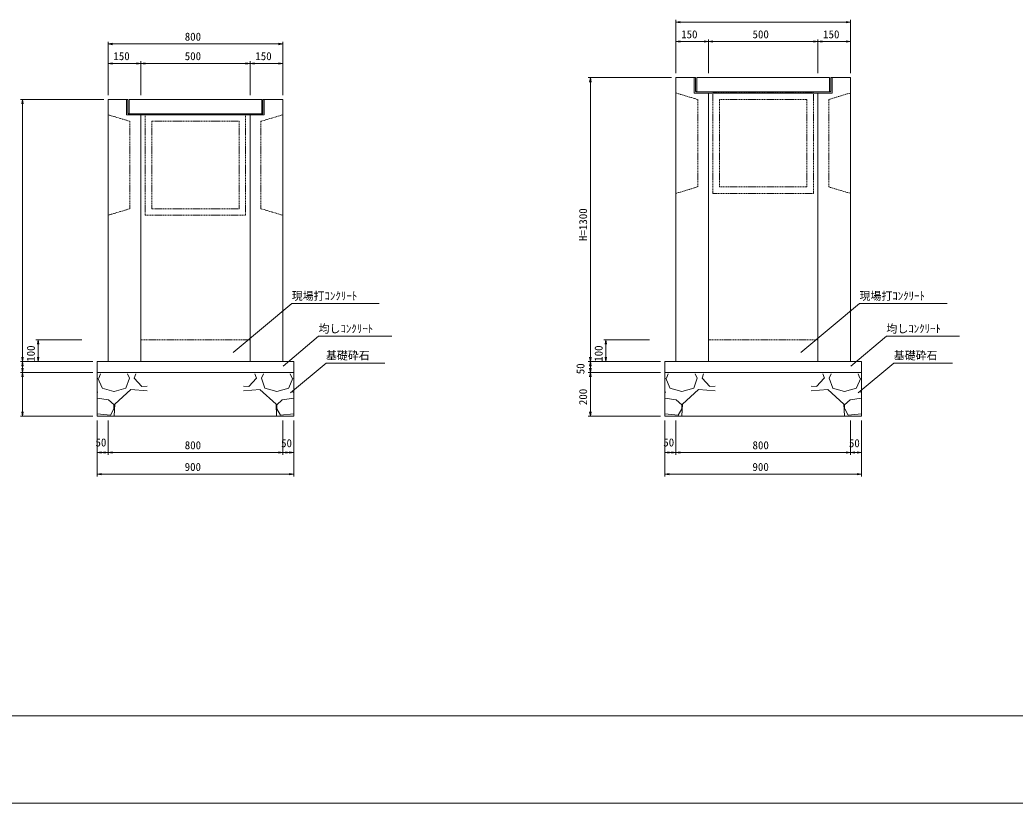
# Model space of a CAD drawing. Units: millimetres on the paper. Extents: x 0 to 841, y 0 to 594.
# Drawn here: x 192.6 to 420.5, y 0 to 179.2 of the extents above; entities that cross this region are included whole.
import ezdxf
from ezdxf.enums import TextEntityAlignment as Align

# ---------------------------------------------------------------- set-up
doc = ezdxf.new("R2010")
doc.units = ezdxf.units.MM
doc.linetypes.add('USER1', pattern=[0.375, 0.25, -0.125])
for name, color, linetype, lineweight in [('D-STR-DIM（寸法）', 7, 'Continuous', 18), ('D-STR-HTXT（旗揚げ）', 7, 'Continuous', 18), ('D-STR-STR1（構造物）', 4, 'Continuous', 18), ('D-STR-STRn（構造物）', 7, 'Continuous', 18), ('D-STR（構造物外形線）', 1, 'Continuous', 18), ('D-TTL(外枠）', 2, 'Continuous', 18), ('DEFPOINTS_2', 8, 'Continuous', 18)]:
    doc.layers.add(name, color=color, linetype=linetype, lineweight=lineweight)
doc.layers.add('D-STR-TXT（文字）', color=7, linetype='Continuous')
doc.styles.add('ＭＳ ゴシック', font='')
doc.styles.get('ＭＳ ゴシック').set_extended_font_data('MS Gothic')

msp = doc.modelspace()

# ---------------------------------------------------------------- linework, layer by layer
at = {"layer": 'D-STR-DIM（寸法）'}
for p, q in [((342.823, 167.024), (342.823, 179.233)), ((342.823, 178.733), (343.823, 178.9)), ((343.823, 178.566), (342.823, 178.733)), ((342.823, 178.733), (343.823, 178.733)), ((343.823, 178.733), (381.823, 178.733)), ((381.823, 178.9), (382.823, 178.733)), ((382.823, 178.733), (381.823, 178.566)), ((382.823, 178.733), (381.823, 178.733)), ((382.823, 167.024), (382.823, 179.233)), ((212.823, 162.024), (212.823, 174.233)), ((212.823, 173.733), (213.823, 173.9)), ((213.823, 173.566), (212.823, 173.733)), ((212.823, 173.733), (213.823, 173.733)), ((213.823, 173.733), (251.823, 173.733)), ((251.823, 173.9), (252.823, 173.733)), ((252.823, 173.733), (251.823, 173.566)), ((252.823, 173.733), (251.823, 173.733)), ((252.823, 162.024), (252.823, 174.233)), ((342.823, 167.024), (342.823, 174.774)), ((342.823, 174.274), (343.823, 174.441)), ((343.823, 174.107), (342.823, 174.274)), ((342.823, 174.274), (343.823, 174.274)), ((343.823, 174.274), (349.323, 174.274)), ((349.323, 174.441), (350.323, 174.274)), ((350.323, 174.274), (349.323, 174.107)), ((350.323, 174.274), (349.323, 174.274)), ((350.323, 167.024), (350.323, 174.774)), ((350.323, 167.024), (350.323, 174.774)), ((350.323, 174.274), (351.323, 174.441)), ((351.323, 174.107), (350.323, 174.274)), ((350.323, 174.274), (351.323, 174.274)), ((351.323, 174.274), (374.323, 174.274)), ((374.323, 174.441), (375.323, 174.274)), ((375.323, 174.274), (374.323, 174.107)), ((375.323, 174.274), (374.323, 174.274)), ((375.323, 167.024), (375.323, 174.774)), ((375.323, 167.024), (375.323, 174.774)), ((375.323, 174.274), (376.323, 174.441)), ((376.323, 174.107), (375.323, 174.274)), ((375.323, 174.274), (376.323, 174.274)), ((376.323, 174.274), (381.823, 174.274)), ((381.823, 174.441), (382.823, 174.274)), ((382.823, 174.274), (381.823, 174.107)), ((382.823, 174.274), (381.823, 174.274)), ((382.823, 167.024), (382.823, 174.774)), ((212.823, 162.024), (212.823, 169.774)), ((212.823, 169.274), (213.823, 169.441)), ((213.823, 169.107), (212.823, 169.274)), ((212.823, 169.274), (213.823, 169.274)), ((213.823, 169.274), (219.323, 169.274)), ((219.323, 169.441), (220.323, 169.274)), ((220.323, 169.274), (219.323, 169.107)), ((220.323, 169.274), (219.323, 169.274)), ((220.323, 162.024), (220.323, 169.774)), ((220.323, 162.024), (220.323, 169.774)), ((220.323, 169.274), (221.323, 169.441)), ((221.323, 169.107), (220.323, 169.274)), ((220.323, 169.274), (221.323, 169.274)), ((221.323, 169.274), (244.323, 169.274)), ((244.323, 169.441), (245.323, 169.274)), ((245.323, 169.274), (244.323, 169.107)), ((245.323, 169.274), (244.323, 169.274)), ((245.323, 162.024), (245.323, 169.774)), ((245.323, 162.024), (245.323, 169.774)), ((245.323, 169.274), (246.323, 169.441)), ((246.323, 169.107), (245.323, 169.274)), ((245.323, 169.274), (246.323, 169.274)), ((246.323, 169.274), (251.823, 169.274)), ((251.823, 169.441), (252.823, 169.274)), ((252.823, 169.274), (251.823, 169.107)), ((252.823, 169.274), (251.823, 169.274)), ((252.823, 162.024), (252.823, 169.774)), ((341.823, 166.024), (322.749, 166.024)), ((323.082, 165.024), (323.249, 166.024)), ((323.249, 166.024), (323.415, 165.024)), ((323.249, 166.024), (323.249, 165.024)), ((323.249, 165.024), (323.249, 102.024)), ((211.823, 161.024), (192.749, 161.024)), ((193.082, 160.024), (193.249, 161.024)), ((193.249, 161.024), (193.415, 160.024)), ((193.249, 161.024), (193.249, 160.024)), ((193.249, 160.024), (193.249, 102.024)), ((206.823, 106.024), (196.304, 106.024)), ((196.637, 105.024), (196.804, 106.024)), ((196.804, 106.024), (196.97, 105.024)), ((196.804, 106.024), (196.804, 105.024)), ((196.804, 102.024), (196.804, 105.024)), ((336.823, 106.024), (326.304, 106.024)), ((326.637, 105.024), (326.804, 106.024)), ((326.804, 106.024), (326.97, 105.024)), ((326.804, 106.024), (326.804, 105.024)), ((326.804, 102.024), (326.804, 105.024)), ((209.323, 101.024), (192.749, 101.024)), ((206.823, 101.024), (192.749, 101.024)), ((193.249, 101.024), (193.082, 102.024)), ((193.082, 100.024), (193.249, 101.024)), ((193.415, 102.024), (193.249, 101.024)), ((193.249, 101.024), (193.249, 102.024)), ((193.249, 101.024), (193.415, 100.024)), ((193.249, 101.024), (193.249, 100.024)), ((209.323, 101.024), (196.304, 101.024)), ((196.804, 101.024), (196.637, 102.024)), ((196.97, 102.024), (196.804, 101.024)), ((196.804, 101.024), (196.804, 102.024)), ((339.323, 101.024), (322.749, 101.024)), ((336.823, 101.024), (322.749, 101.024)), ((323.249, 101.024), (323.082, 102.024)), ((323.082, 100.024), (323.249, 101.024)), ((323.415, 102.024), (323.249, 101.024)), ((323.249, 101.024), (323.249, 102.024)), ((323.249, 101.024), (323.415, 100.024)), ((323.249, 101.024), (323.249, 100.024)), ((339.323, 101.024), (326.304, 101.024)), ((326.804, 101.024), (326.637, 102.024)), ((326.97, 102.024), (326.804, 101.024)), ((326.804, 101.024), (326.804, 102.024)), ((209.323, 98.524), (192.749, 98.524)), ((209.323, 98.524), (192.749, 98.524)), ((193.249, 98.524), (193.082, 99.524)), ((193.082, 97.524), (193.249, 98.524)), ((193.249, 100.024), (193.249, 99.524)), ((193.415, 99.524), (193.249, 98.524)), ((193.249, 98.524), (193.249, 99.524)), ((193.249, 98.524), (193.415, 97.524)), ((193.249, 98.524), (193.249, 97.524)), ((339.323, 98.524), (322.749, 98.524)), ((339.323, 98.524), (322.749, 98.524)), ((323.249, 98.524), (323.082, 99.524)), ((323.082, 97.524), (323.249, 98.524)), ((323.249, 100.024), (323.249, 99.524)), ((323.415, 99.524), (323.249, 98.524)), ((323.249, 98.524), (323.249, 99.524)), ((323.249, 98.524), (323.415, 97.524)), ((323.249, 98.524), (323.249, 97.524)), ((193.249, 97.524), (193.249, 89.524)), ((323.249, 97.524), (323.249, 89.524)), ((193.249, 88.524), (193.082, 89.524)), ((193.415, 89.524), (193.249, 88.524)), ((193.249, 88.524), (193.249, 89.524)), ((323.249, 88.524), (323.082, 89.524)), ((323.415, 89.524), (323.249, 88.524)), ((323.249, 88.524), (323.249, 89.524)), ((209.323, 88.524), (192.749, 88.524)), ((210.323, 87.524), (210.323, 74.763)), ((210.323, 87.524), (210.323, 79.731)), ((212.823, 87.524), (212.823, 79.731)), ((212.823, 87.524), (212.823, 79.731)), ((252.823, 87.524), (252.823, 79.731)), ((252.823, 87.524), (252.823, 79.731)), ((255.323, 87.524), (255.323, 79.731)), ((255.323, 87.524), (255.323, 74.763)), ((339.323, 88.524), (322.749, 88.524)), ((340.323, 87.524), (340.323, 74.763)), ((340.323, 87.524), (340.323, 79.731)), ((342.823, 87.524), (342.823, 79.731)), ((342.823, 87.524), (342.823, 79.731)), ((382.823, 87.524), (382.823, 79.731)), ((382.823, 87.524), (382.823, 79.731)), ((385.323, 87.524), (385.323, 79.731)), ((385.323, 87.524), (385.323, 74.763)), ((210.323, 80.231), (211.323, 80.398)), ((211.323, 80.065), (210.323, 80.231)), ((210.323, 80.231), (211.323, 80.231)), ((211.823, 80.231), (211.323, 80.231)), ((211.823, 80.398), (212.823, 80.231)), ((212.823, 80.231), (211.823, 80.065)), ((212.823, 80.231), (211.823, 80.231)), ((212.823, 80.231), (213.823, 80.398)), ((213.823, 80.065), (212.823, 80.231)), ((212.823, 80.231), (213.823, 80.231)), ((251.823, 80.231), (213.823, 80.231)), ((251.823, 80.398), (252.823, 80.231)), ((252.823, 80.231), (251.823, 80.065)), ((252.823, 80.231), (251.823, 80.231)), ((252.823, 80.231), (253.823, 80.398)), ((253.823, 80.065), (252.823, 80.231)), ((252.823, 80.231), (253.823, 80.231)), ((253.823, 80.231), (254.323, 80.231)), ((254.323, 80.398), (255.323, 80.231)), ((255.323, 80.231), (254.323, 80.065)), ((255.323, 80.231), (254.323, 80.231)), ((340.323, 80.231), (341.323, 80.398)), ((341.323, 80.065), (340.323, 80.231)), ((340.323, 80.231), (341.323, 80.231)), ((341.823, 80.231), (341.323, 80.231)), ((341.823, 80.398), (342.823, 80.231)), ((342.823, 80.231), (341.823, 80.065)), ((342.823, 80.231), (341.823, 80.231)), ((342.823, 80.231), (343.823, 80.398)), ((343.823, 80.065), (342.823, 80.231)), ((342.823, 80.231), (343.823, 80.231)), ((381.823, 80.231), (343.823, 80.231)), ((381.823, 80.398), (382.823, 80.231)), ((382.823, 80.231), (381.823, 80.065)), ((382.823, 80.231), (381.823, 80.231)), ((382.823, 80.231), (383.823, 80.398)), ((383.823, 80.065), (382.823, 80.231)), ((382.823, 80.231), (383.823, 80.231)), ((383.823, 80.231), (384.323, 80.231)), ((384.323, 80.398), (385.323, 80.231)), ((385.323, 80.231), (384.323, 80.065)), ((385.323, 80.231), (384.323, 80.231)), ((210.323, 75.263), (211.323, 75.43)), ((211.323, 75.097), (210.323, 75.263)), ((210.323, 75.263), (211.323, 75.263)), ((254.323, 75.263), (211.323, 75.263)), ((254.323, 75.43), (255.323, 75.263)), ((255.323, 75.263), (254.323, 75.097)), ((255.323, 75.263), (254.323, 75.263)), ((340.323, 75.263), (341.323, 75.43)), ((341.323, 75.097), (340.323, 75.263)), ((340.323, 75.263), (341.323, 75.263)), ((384.323, 75.263), (341.323, 75.263)), ((384.323, 75.43), (385.323, 75.263)), ((385.323, 75.263), (384.323, 75.097)), ((385.323, 75.263), (384.323, 75.263))]:
    msp.add_line(p, q, dxfattribs=at)
at = {"layer": 'D-STR-HTXT（旗揚げ）'}
for p, q in [((241.472, 103.102), (254.876, 114.339)), ((274.911, 114.339), (254.876, 114.339)), ((371.472, 103.102), (384.876, 114.339)), ((404.911, 114.339), (384.876, 114.339)), ((252.904, 100.026), (261.028, 106.836)), ((277.795, 106.836), (261.028, 106.836)), ((382.904, 100.026), (391.028, 106.836)), ((407.795, 106.836), (391.028, 106.836)), ((254.607, 93.898), (262.73, 100.708)), ((276.204, 100.708), (262.73, 100.708)), ((384.607, 93.898), (392.73, 100.708)), ((406.204, 100.708), (392.73, 100.708))]:
    msp.add_line(p, q, dxfattribs=at)
at = {"layer": 'D-STR-STR1（構造物）'}
for p, q in [((347.048, 166.024), (347.048, 162.474)), ((347.348, 166.024), (347.048, 166.024)), ((347.048, 162.624), (347.048, 166.024)), ((347.348, 162.924), (347.348, 166.024)), ((377.998, 166.024), (347.648, 166.024)), ((347.648, 162.774), (347.648, 166.024)), ((377.998, 166.024), (377.998, 162.774)), ((378.298, 166.024), (378.598, 166.024)), ((378.298, 162.924), (378.298, 166.024)), ((378.598, 166.024), (378.598, 162.474)), ((378.598, 162.624), (378.598, 166.024)), ((378.598, 162.474), (347.048, 162.474)), ((378.148, 162.774), (347.498, 162.774)), ((347.648, 162.774), (347.648, 163.274)), ((347.998, 162.774), (347.648, 162.774)), ((217.048, 161.024), (217.048, 157.474)), ((217.348, 161.024), (217.048, 161.024)), ((217.048, 157.624), (217.048, 161.024)), ((217.348, 157.924), (217.348, 161.024)), ((247.998, 161.024), (217.648, 161.024)), ((217.648, 157.774), (217.648, 161.024)), ((247.998, 161.024), (247.998, 157.774)), ((248.298, 161.024), (248.598, 161.024)), ((248.298, 157.924), (248.298, 161.024)), ((248.598, 161.024), (248.598, 157.474)), ((248.598, 157.624), (248.598, 161.024)), ((248.598, 157.474), (217.048, 157.474)), ((248.148, 157.774), (217.498, 157.774)), ((217.648, 157.774), (217.648, 158.274)), ((217.998, 157.774), (217.648, 157.774))]:
    msp.add_line(p, q, dxfattribs=at)
at = {"layer": 'D-STR-STR1（構造物）', "color": 7, "linetype": 'USER1'}
for p, q in [((220.323, 106.024), (245.323, 106.024)), ((350.323, 106.024), (375.323, 106.024))]:
    msp.add_line(p, q, dxfattribs=at)
at = {"layer": 'D-STR-STR1（構造物）'}
for centre, start, end in [((347.498, 162.924), 180, 270), ((378.148, 162.924), 270, 0), ((217.498, 157.924), 180, 270), ((248.148, 157.924), 270, 0)]:
    msp.add_arc(centre, 0.15, start, end, dxfattribs=at)
at = {"layer": 'D-STR-STRn（構造物）'}
for p, q in [((212.823, 101.024), (210.323, 101.024)), ((212.823, 101.024), (210.323, 101.024)), ((210.323, 101.024), (210.323, 88.524)), ((252.823, 101.024), (255.323, 101.024)), ((252.823, 101.024), (255.323, 101.024)), ((252.823, 101.024), (255.323, 101.024)), ((255.323, 101.024), (255.323, 88.524)), ((342.823, 101.024), (340.323, 101.024)), ((342.823, 101.024), (340.323, 101.024)), ((340.323, 101.024), (340.323, 88.524)), ((382.823, 101.024), (385.323, 101.024)), ((382.823, 101.024), (385.323, 101.024)), ((382.823, 101.024), (385.323, 101.024)), ((385.323, 101.024), (385.323, 88.524)), ((255.323, 98.524), (210.323, 98.524)), ((210.675, 97.242), (211.097, 98.227)), ((217.25, 98.227), (217.706, 97.24)), ((218.822, 97.235), (219.194, 98.227)), ((246.823, 97.235), (246.451, 98.227)), ((248.395, 98.227), (247.939, 97.24)), ((254.97, 97.242), (254.548, 98.227)), ((385.323, 98.524), (340.323, 98.524)), ((340.675, 97.242), (341.097, 98.227)), ((347.25, 98.227), (347.706, 97.24)), ((348.822, 97.235), (349.194, 98.227)), ((376.823, 97.235), (376.451, 98.227)), ((378.395, 98.227), (377.939, 97.24)), ((384.97, 97.242), (384.548, 98.227)), ((210.501, 97.239), (211.461, 94.999)), ((216.909, 94.988), (217.709, 97.228)), ((220.583, 95.344), (218.823, 97.264)), ((245.062, 95.344), (246.822, 97.264)), ((248.736, 94.988), (247.936, 97.228)), ((255.144, 97.239), (254.184, 94.999)), ((340.501, 97.239), (341.461, 94.999)), ((346.909, 94.988), (347.709, 97.228)), ((350.583, 95.344), (348.823, 97.264)), ((375.062, 95.344), (376.822, 97.264)), ((378.736, 94.988), (377.936, 97.228)), ((385.144, 97.239), (384.184, 94.999)), ((210.506, 94.038), (210.323, 94.1)), ((210.323, 93.944), (210.487, 94.042)), ((211.449, 94.984), (214.169, 94.184)), ((214.199, 94.183), (216.919, 94.983)), ((218.037, 94.68), (214.357, 91.32)), ((221.814, 94.339), (218.028, 94.655)), ((221.814, 95.446), (220.565, 95.337)), ((243.831, 95.446), (245.08, 95.337)), ((243.831, 94.339), (247.617, 94.655)), ((247.608, 94.68), (251.288, 91.32)), ((251.446, 94.183), (248.726, 94.983)), ((254.196, 94.984), (251.476, 94.184)), ((255.139, 94.038), (255.323, 94.1)), ((255.323, 93.944), (255.158, 94.042)), ((340.506, 94.038), (340.323, 94.1)), ((340.323, 93.944), (340.487, 94.042)), ((341.449, 94.984), (344.169, 94.184)), ((344.199, 94.183), (346.919, 94.983)), ((348.037, 94.68), (344.357, 91.32)), ((351.814, 94.339), (348.028, 94.655)), ((351.814, 95.446), (350.565, 95.337)), ((373.831, 95.446), (375.08, 95.337)), ((373.831, 94.339), (377.617, 94.655)), ((377.608, 94.68), (381.288, 91.32)), ((381.446, 94.183), (378.726, 94.983)), ((384.196, 94.984), (381.476, 94.184)), ((385.139, 94.038), (385.323, 94.1)), ((385.323, 93.944), (385.158, 94.042)), ((212.924, 92.291), (210.323, 92.682)), ((214.2, 91.139), (212.92, 92.259)), ((214.183, 90.199), (214.183, 91.159)), ((214.347, 91.314), (214.219, 88.627)), ((251.298, 91.314), (251.426, 88.627)), ((251.445, 91.139), (252.725, 92.259)), ((251.462, 90.199), (251.462, 91.159)), ((252.721, 92.291), (255.323, 92.682)), ((342.924, 92.291), (340.323, 92.682)), ((344.2, 91.139), (342.92, 92.259)), ((344.183, 90.199), (344.183, 91.159)), ((344.347, 91.314), (344.219, 88.627)), ((381.298, 91.314), (381.426, 88.627)), ((381.445, 91.139), (382.725, 92.259)), ((381.462, 90.199), (381.462, 91.159)), ((382.721, 92.291), (385.323, 92.682)), ((210.323, 89.12), (213.389, 88.752)), ((213.363, 88.753), (214.163, 90.193)), ((252.282, 88.753), (251.482, 90.193)), ((255.323, 89.12), (252.256, 88.752)), ((340.323, 89.12), (343.389, 88.752)), ((343.363, 88.753), (344.163, 90.193)), ((382.282, 88.753), (381.482, 90.193)), ((385.323, 89.12), (382.256, 88.752)), ((210.323, 88.524), (255.323, 88.524)), ((340.323, 88.524), (385.323, 88.524))]:
    msp.add_line(p, q, dxfattribs=at)
at = {"layer": 'D-STR（構造物外形線）'}
for p, q in [((342.823, 101.024), (342.823, 166.024)), ((342.823, 166.024), (347.048, 166.024)), ((378.598, 166.024), (382.823, 166.024)), ((382.823, 101.024), (382.823, 166.024)), ((350.323, 101.024), (350.323, 162.474)), ((375.323, 101.024), (375.323, 162.474)), ((212.823, 101.024), (212.823, 161.024)), ((212.823, 161.024), (217.048, 161.024)), ((248.598, 161.024), (252.823, 161.024)), ((252.823, 101.024), (252.823, 161.024)), ((220.323, 101.024), (220.323, 157.474)), ((245.323, 101.024), (245.323, 157.474)), ((212.823, 101.024), (252.823, 101.024)), ((342.823, 101.024), (382.823, 101.024))]:
    msp.add_line(p, q, dxfattribs=at)
at = {"layer": 'D-STR（構造物外形線）', "linetype": 'USER1'}
for p, q in [((342.823, 162.524), (347.823, 161.024)), ((351.323, 139.524), (351.323, 162.524)), ((351.323, 162.524), (374.323, 162.524)), ((374.323, 139.524), (374.323, 162.524)), ((377.823, 161.024), (382.823, 162.524)), ((347.823, 141.024), (347.823, 161.024)), ((352.823, 141.024), (352.823, 161.024)), ((352.823, 161.024), (372.823, 161.024)), ((372.823, 141.024), (372.823, 161.024)), ((377.823, 141.024), (377.823, 161.024)), ((212.823, 157.524), (217.823, 156.024)), ((221.323, 134.524), (221.323, 157.524)), ((221.323, 157.524), (244.323, 157.524)), ((244.323, 134.524), (244.323, 157.524)), ((247.823, 156.024), (252.823, 157.524)), ((217.823, 136.024), (217.823, 156.024)), ((222.823, 136.024), (222.823, 156.024)), ((222.823, 156.024), (242.823, 156.024)), ((242.823, 136.024), (242.823, 156.024)), ((247.823, 136.024), (247.823, 156.024)), ((342.823, 139.524), (347.823, 141.024)), ((351.323, 139.524), (374.323, 139.524)), ((352.823, 141.024), (372.823, 141.024)), ((377.823, 141.024), (382.823, 139.524)), ((212.823, 134.524), (217.823, 136.024)), ((221.323, 134.524), (244.323, 134.524)), ((222.823, 136.024), (242.823, 136.024)), ((247.823, 136.024), (252.823, 134.524))]:
    msp.add_line(p, q, dxfattribs=at)
at = {"layer": 'D-TTL(外枠）'}
msp.add_line((818, 20), (23, 20), dxfattribs=at)
at = {"layer": 'DEFPOINTS_2'}
msp.add_line((0, 0), (841, 0), dxfattribs=at)

# ---------------------------------------------------------------- texts
at = {"layer": 'D-STR-DIM（寸法）', "style": 'ＭＳ ゴシック'}
for s, p in [('800', (230.38, 173.933)), ('150', (344.041, 174.474)), ('500', (360.38, 174.474)), ('150', (376.541, 174.474)), ('150', (214.041, 169.474)), ('500', (230.38, 169.474)), ('150', (246.541, 169.474)), ('50', (209.942, 81.069)), ('800', (230.38, 80.431)), ('50', (252.442, 80.898)), ('50', (339.942, 81.069)), ('800', (360.38, 80.431)), ('50', (382.442, 80.898)), ('900', (230.367, 75.463)), ('900', (360.367, 75.463))]:
    msp.add_text(s, height=1.833, dxfattribs=at).set_placement(p, align=Align.BOTTOM_LEFT)
for s, p in [('H=1300', (323.049, 128.638)), ('100', (196.604, 100.992)), ('100', (326.604, 100.992)), ('50', (322.449, 98.143)), ('200', (323.049, 91.075))]:
    msp.add_text(s, height=1.833, rotation=90, dxfattribs=at).set_placement(p, align=Align.BOTTOM_LEFT)
at = {"layer": 'D-STR-TXT（文字）', "style": 'ＭＳ ゴシック'}
for s, p in [('現場打ｺﾝｸﾘｰﾄ', (254.876, 114.591)), ('現場打ｺﾝｸﾘｰﾄ', (384.876, 114.591)), ('均しｺﾝｸﾘｰﾄ', (261.028, 107.088)), ('均しｺﾝｸﾘｰﾄ', (391.028, 107.088)), ('基礎砕石', (262.73, 100.961)), ('基礎砕石', (392.73, 100.961))]:
    msp.add_text(s, height=1.833, dxfattribs=at).set_placement(p, align=Align.BOTTOM_LEFT)

doc.saveas('drawing.dxf')
